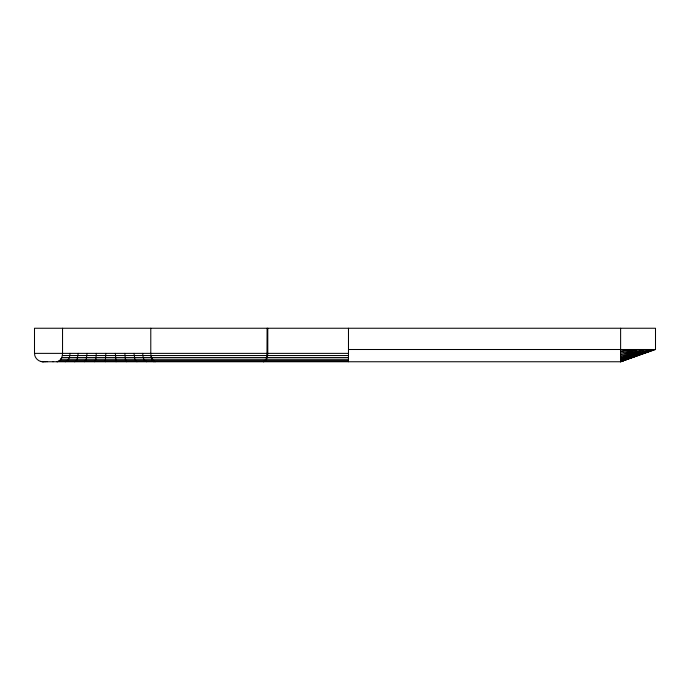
<?xml version="1.0" encoding="UTF-8"?>
<svg xmlns="http://www.w3.org/2000/svg" width="690" height="690" viewBox="0 0 690 690"><rect width="100%" height="100%" fill="white"/><g stroke="black" fill="none" stroke-linecap="round" stroke-linejoin="round"><path stroke-width="1.03" d="M105.803 353.375L105.346 361.75M96.298 353.375L95.832 359.292L94.703 361.75M87.052 353.375L86.259 359.292L84.335 361.75M263.77 361.75L266.116 359.292L266.978 355.54L267.09 328.25M267.78 328.25L267.78 353.375C267.703 356.454 267.013 361.025 263.407 361.75M78.237 353.375L77.125 359.292L75.434 361.465L74.46 361.75M70.009 353.375C69.923 356.558 68.983 361.155 65.24 361.75M57.322 361.75C61.203 361.301 62.428 356.678 62.54 353.375L62.54 328.25M266.978 355.54L267.78 353.375M56.951 361.75L59.745 360.629L61.79 357.558L348.476 357.558M620.612 328.25L620.612 361.75L655.5 349.502L655.5 328.25L34.5 328.25L34.5 353.375C34.474 357.869 38.424 361.776 42.918 361.75L620.612 361.75L626.304 358.921M629.642 349.502L620.612 351.391L638.052 349.502L620.612 354.746L645.279 349.502L620.612 358.593L650.825 349.502L620.612 360.956L654.31 349.502L620.612 361.75L634.257 356.213M52.914 361.75L53.648 361.465M620.612 361.655L654.31 349.502L620.612 361.396M620.612 360.335L650.825 349.502L620.612 359.55M620.612 357.472L645.279 349.502L620.612 356.187M620.612 353.142L638.052 349.502M59.745 360.629L153.025 360.629L155.267 361.75M154.103 361.465L58.391 361.465M348.476 349.502L655.5 349.502M34.5 353.375L348.476 353.375M62.35 355.54L348.476 355.54M60.901 359.292L348.476 359.292M150.782 328.25L150.782 353.375L151.214 357.558L152.412 360.629L348.476 360.629M152.456 360.646L153.206 361.465L348.476 361.465M40.874 361.465L43.022 361.75M41.262 361.465L43.323 361.75M42.409 361.465L44.212 361.75M153.206 361.465L154.051 361.75M44.108 361.465L45.523 361.75M146.703 361.75C143.244 360.861 142.882 356.351 142.709 353.375M46.23 361.465L47.17 361.75M136.948 361.75L134.861 359.292L133.998 353.375M126.675 361.75L125.373 359.292L124.83 353.375M153.025 360.629L150.929 355.54M116.075 361.75L115.368 353.375M348.476 328.25L348.476 361.75"/></g></svg>
